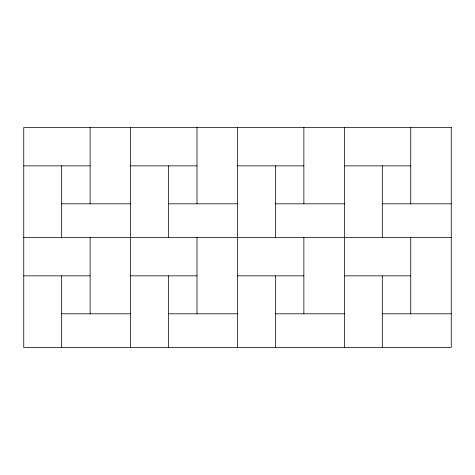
<?xml version="1.0" encoding="UTF-8"?>
<svg xmlns="http://www.w3.org/2000/svg" width="475" height="475" viewBox="0 0 475 475"><rect width="100%" height="100%" fill="white"/><g stroke="black" fill="none" stroke-linecap="round" stroke-linejoin="round"><path stroke-width="0.71" d="M23.75 165.864L90.119 165.864M130.625 165.864L196.994 165.864M237.5 165.864L303.869 165.864M344.375 165.864L410.744 165.864M61.673 203.822L130.625 203.822M168.548 203.822L237.5 203.822M275.423 203.822L344.375 203.822M382.298 203.822L451.25 203.822M23.75 237.5L451.25 237.5M23.75 275.844L90.119 275.844M130.625 275.844L196.994 275.844M237.5 275.844L303.869 275.844M344.375 275.844L410.744 275.844M61.673 313.803L130.625 313.803M168.548 313.803L237.5 313.803M275.423 313.803L344.375 313.803M382.298 313.803L451.25 313.803M410.744 127.52L410.744 203.822M410.744 237.5L410.744 313.803M382.298 165.864L382.298 237.5M382.298 275.844L382.298 347.48M344.375 127.52L344.375 347.48M303.869 127.52L303.869 203.822M303.869 237.5L303.869 313.803M275.423 165.864L275.423 237.5M275.423 275.844L275.423 347.48M237.5 127.52L237.5 347.48M196.994 127.52L196.994 203.822M196.994 237.5L196.994 313.803M168.548 165.864L168.548 237.5M168.548 275.844L168.548 347.48M130.625 127.52L130.625 347.48M90.119 127.52L90.119 203.822M90.119 237.5L90.119 313.803M61.673 165.864L61.673 237.5M61.673 275.844L61.673 347.48M451.25 127.52L23.75 127.52L23.75 347.48L451.25 347.48L451.25 127.52"/></g></svg>
